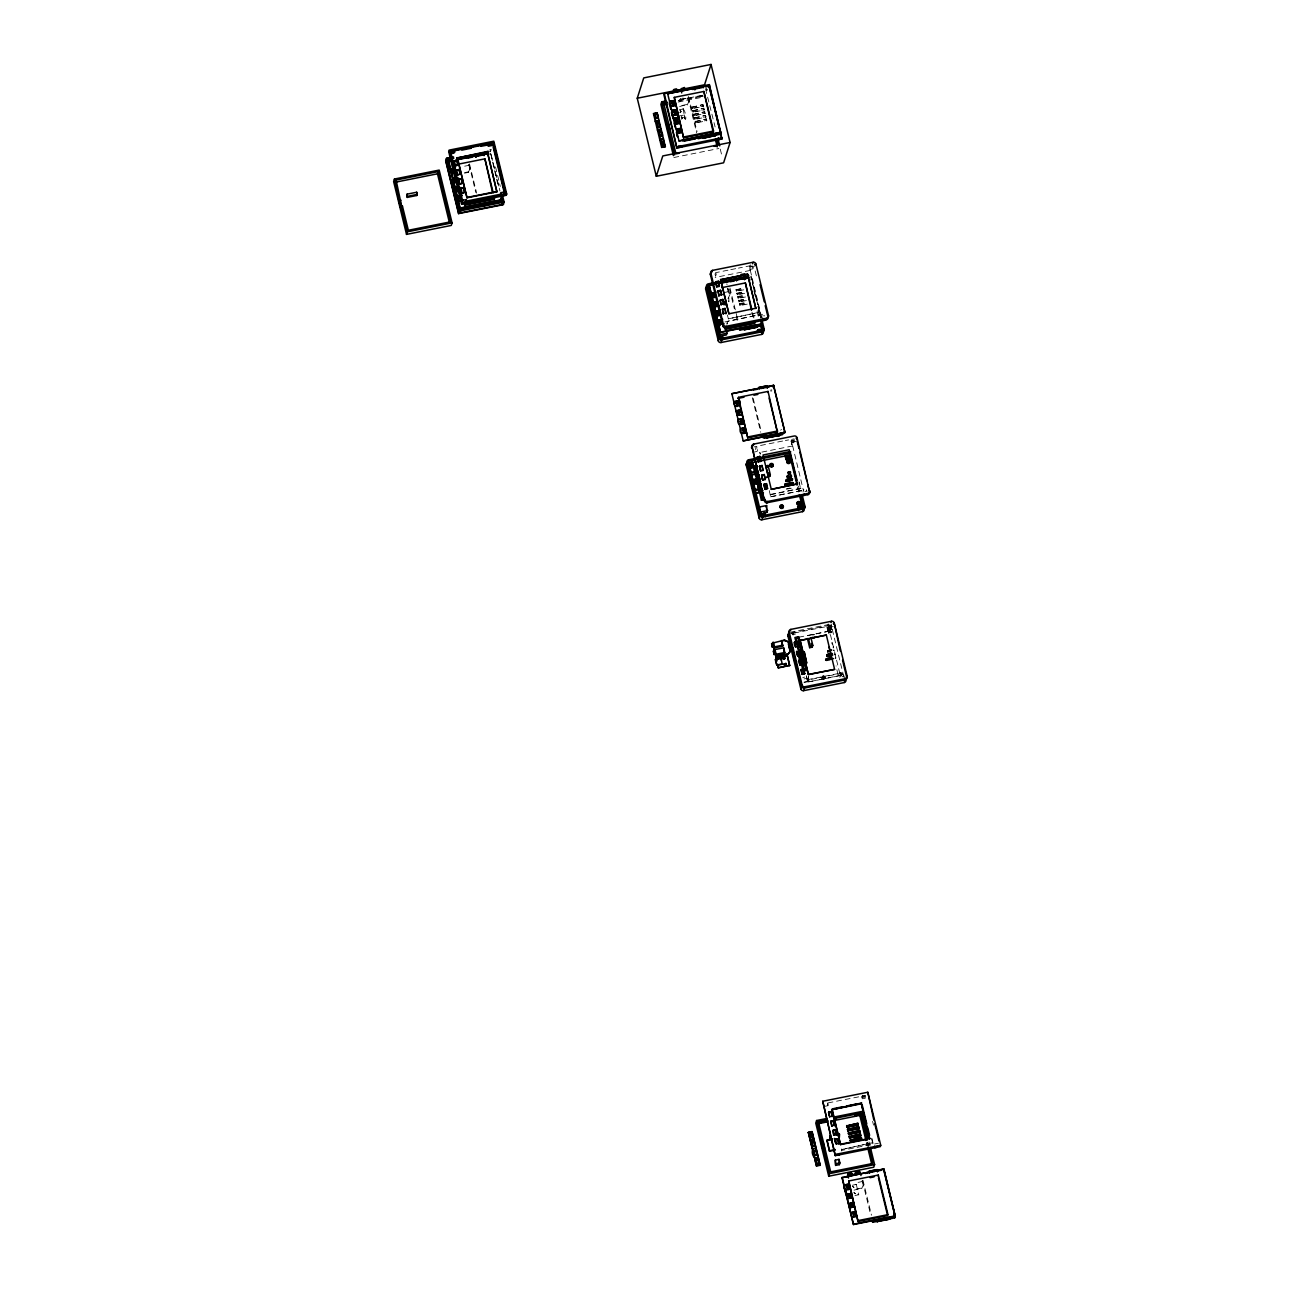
<?xml version="1.0" encoding="UTF-8"?>
<svg xmlns="http://www.w3.org/2000/svg" width="1289" height="1289" viewBox="0 0 1289 1289"><rect width="100%" height="100%" fill="white"/><g stroke="black" fill="none" stroke-linecap="round" stroke-linejoin="round"><path stroke-width="0.75" stroke-dasharray="5 3.75" d="M832.501 643.163C832.501 646.208 831.018 641.116 832.452 642.985M833.371 646.74L833.097 647.674M835.127 654.071L834.724 654.957M681.059 111.482L681.075 111.176M853.946 1187.62L852.432 1185.961M829.504 632.383C833.161 634.188 827.973 629.209 831.131 632.802M839.638 673.873C843.344 675.549 838.172 670.651 841.266 674.276M822.624 677.273C825.991 680.35 823.542 673.921 822.865 676.532M828.408 628.146L830.309 629.193L830.035 626.792L828.408 628.146L829.907 627.244L830.583 628.839M681.607 119.2L682.654 117.782L681.672 116.945M824.251 677.676L822.688 677.096L824.428 677.128M792.026 442.224L793.025 442.917L793.766 440.645L792.896 440.048L791.962 442.353L796.119 441.289M792.59 440.371L793.734 440.79M793.106 442.788L792.413 441.998L791.462 444.576L794.427 443.996L794.121 438.904L785.388 440.5M831.373 625.246A2.288 2.175 17.7 0 0 830.197 625.181C825.975 630.224 833.274 627.936 830.197 625.213L789.593 633.302M829.665 625.616L830.954 626.1M830.325 628.081L829.391 627.292M755.741 449.829L755.725 447.476M834.934 654.683L834.579 653.765M835.804 658.26C835.401 654.458 835.272 660.065 835.949 657.809M828.666 627.372L829.391 628.871L830.825 628.065M829.729 631.658L830.213 632.738L831.308 632.255M839.88 673.132L840.347 674.228L841.443 673.728M468.793 164.331L468.439 165.427L463.637 166.394M468.278 172.42L470.082 168.472L468.278 172.42L464.459 173.177M490.416 151.893L491.222 149.331L489.901 149.605L499.955 190.998M489.852 154.841L490.255 153.584M679.77 99.543C681.945 96.321 681.768 102.798 678.256 101.332M682.944 97.883L682.59 98.995L685.796 98.351M683.331 108.63C686.28 135.409 688.181 103.217 679.577 109.372M682.477 118.427L681.72 118.846M679.609 106.536L687.44 104.393L679.802 105.924M684.459 114.947L684.443 118.814L684.459 114.947L676.773 116.477M688.825 101.702L688.1 97.239M691.758 107.261L702.988 104.602L703.198 106.471L692.112 108.695L691.758 107.261L702.988 104.602M692.112 108.695L691.903 106.826M692.628 110.838L703.875 108.179L704.084 110.048L692.983 112.272L692.628 110.838L703.875 108.179M692.983 112.272L692.773 110.403M693.498 114.415L704.745 111.756L704.954 113.625L693.853 115.849L693.498 114.415L704.745 111.756M703.182 96.385L700.056 96.256L703.214 94.999M693.853 115.849L693.643 113.98M700.217 96.965L700.265 95.595M694.384 117.992L705.615 115.333L705.824 117.202L694.723 119.426L694.384 117.992L705.615 115.333M694.723 119.426L694.513 117.557M695.254 121.569L706.485 118.91L706.694 120.779L695.609 123.003L695.254 121.569L706.485 118.91M695.609 123.003L695.399 121.134M707.307 89.247L706.871 90.584L706.501 87.99M715.266 273.735L715.508 272.704L728.881 270.029M716.378 273.767L715.572 276.281L714.879 273.429M723.371 292.684L728.188 291.717L728.543 290.621M728.414 289.01L729.622 295.39L726.819 283.87M743.753 289.816L736.357 291.298L736.003 289.864L743.576 287.834M736.357 291.298L736.18 289.316M728.349 318.85L758.367 312.437L728.349 318.85L727.415 315.048M726.932 324.312L727.947 321.122L761.074 314.5L724.917 321.944M744.623 293.393L737.227 294.875L736.873 293.441L744.446 291.411M737.227 294.875L737.05 292.893M745.493 296.969L738.098 298.452L737.936 296.47L743.479 295.358M738.098 298.452L737.936 296.47M753.388 267.387L752.921 268.821L749.956 269.401L749.441 266.001L749.65 266.855L752.615 266.259M746.379 300.546L738.984 302.029L738.629 300.595L746.202 298.565M749.65 266.855L749.892 265.824L738.436 268.112M738.984 302.029L738.806 300.047M749.956 269.401L750.246 264.744M747.249 304.123L739.854 305.606L739.677 303.624L745.219 302.512M750.198 270.432L715.153 277.441M739.854 305.606L739.677 303.624M750.714 280.18L751.568 277.457A2.288 2.175 17.7 0 0 750.794 276.249M762.331 314.242L761.316 317.432L764.28 316.836M754.113 452.052L757.078 451.456L757.884 448.943M760.301 453.889L759.785 452.31L760.22 454.099M770.532 496.813L803.369 490.255L770.532 496.813L770.194 494.444L800.823 488.322L799.406 482.521M791.462 444.576L791.398 438.486L792.268 442.063M792.558 445.962L759.72 452.536M800.823 488.322L770.065 494.879M803.031 491.947L803.837 489.417M794.282 631.578L793.75 633.237L790.431 633.898M794.072 633.076L831.566 625.584M808.364 676.354L809.009 683.186L808.364 676.354L802.805 677.466M806.398 675.855L807.204 680.157L837.834 674.034L836.078 665.881M798.858 637.201L829.552 631.062L840.299 675.565L807.687 682.09L840.364 675.355M827.941 624.843L828.247 629.934L829.053 627.421L828.183 623.844M830.777 629.902L827.715 630.514L826.99 626.502M831.26 624.182L831.582 629.274M829.552 631.062L804.545 636.283M831.179 629.177A1.837 1.74 17.7 0 0 829.391 626.631A1.837 1.74 17.7 0 0 828.037 629.338A1.837 1.74 17.7 0 0 831.179 629.177L831.276 628.935M824.992 678.095A1.676 1.595 17.7 0 0 823.236 675.839A1.676 1.595 17.7 0 0 822.124 678.368A1.676 1.595 17.7 0 0 824.992 678.095L825.073 677.853M839.816 677.289L840.621 674.775M842.007 674.695A1.676 1.595 17.7 0 0 840.251 672.423A1.676 1.595 17.7 0 0 839.139 674.969A1.676 1.595 17.7 0 0 842.007 674.695L842.088 674.453M843.135 676.628L843.667 674.969L844.504 678.401M824.96 1106.284L827.925 1105.688L828.279 1102.063M841.363 1149.595L871.461 1142.956L841.363 1149.595L841.717 1151.029M845.197 1099.501L864.887 1095.634L865.096 1096.488L862.148 1097.084L862.389 1096.053M864.887 1095.634L865.273 1098.228L862.325 1098.808L862.663 1095.199M852.577 1185.171L856.331 1184.414L852.464 1185.526M862.212 1180.531L861.858 1181.626L857.04 1182.593M854.945 1195.676L858.812 1194.581L855.058 1195.322M854.059 1190.15L861.89 1188.007L854.269 1189.521M863.292 1185.3L862.55 1180.837M727.302 323.765L726.642 322.878M763.555 315.789L764.731 315.853M804.916 491.415L806.092 491.48L806.527 489.691L807.365 493.123M841.991 676.661L843.312 676.741M687.246 105.021L689.035 101.074M728.027 298.71L729.816 294.762M861.697 1188.619L863.485 1184.688M780.602 430.155L781.553 429.511M834.209 650.655L833.177 650.107L834.209 650.139M680.979 111.772L679.883 112.788M812.827 634.881L814.036 634.784M680.801 112.03L679.996 112.433M771.805 391.018L770.226 390.873M678.24 100.574L681.543 100.155M679.947 99.543L681.188 98.721M853.866 1192.454L855.606 1193.872L854.043 1192.712M771.885 389.971L770.919 389.89M792.687 632.722L793.637 633.253L792.703 633.93M852.303 1186.315L853.963 1187.33M680.318 99.656L702.731 95.177M678.32 100.461L702.586 95.612M700.056 96.256L703.004 95.66M678.513 100.913L702.022 96.208M678.159 102.057L703.037 97.094M679.464 109.726L683.218 108.985M692.257 108.244L703.343 106.036M489.208 151.764L490.529 151.506M693.128 111.821L704.213 109.613M681.14 117.863L684.991 117.09M693.998 115.398L705.083 113.19M694.868 118.975L705.969 116.767M695.738 122.552L706.839 120.344M464.668 172.565L468.487 171.808M673.857 157.516L718.891 148.509M730.799 269.643L736.518 268.499M749.263 266.549L752.228 265.953L752.921 268.821M750.762 266.887L754.613 266.114M736.003 289.864L743.399 288.398M736.535 290.75L743.93 289.268M736.873 293.441L744.285 291.975M737.405 294.327L744.8 292.845M737.759 297.018L745.155 295.552M738.275 297.904L745.67 296.422M738.629 300.595L746.025 299.129M739.161 301.481L746.557 299.999M739.499 304.172L746.895 302.706M740.031 305.058L747.427 303.576M760.558 445.462L783.486 440.87M753.807 446.961L756.772 446.365L757.078 451.456M790.624 441.144L793.589 440.564M786.58 488.757L790.125 488.048M786.435 489.192L791.768 488.128M790.028 632.271L832.114 623.86M795.394 634.14L792.59 634.704A1.837 1.74 17.7 0 1 793.089 634.897M829.053 627.421L833.274 626.567M827.86 630.079L832.436 629.161M804.078 678.916L807.784 678.175M807.349 679.722L837.963 673.599M804.159 682.074L806.962 681.51M804.03 682.477L809.573 681.365M828.005 1102.933L843.28 1099.871M862.422 1096.198L865.386 1095.602M862.325 1098.808L862.003 1097.519L864.967 1096.939M874.587 1143.987L878.421 1143.214M681.462 116.542L682.542 118.137M680.044 110.113L680.963 111.531M679.931 110.467L680.882 111.225M792.767 634.381L793.251 634.881A1.837 1.74 17.7 0 0 792.735 634.285M755.193 271.012L757.062 278.633M750.262 270.223L761.009 314.725M705.502 88.683L715.105 126.934M720.277 149.17L722.178 156.968M751.568 277.457L761.38 317.626M792.622 445.736L803.369 490.255M757.642 304.188L750.971 276.861L752.76 285.03M758.125 306.154L760.977 317.867M753.243 286.98L757.529 304.542M758.013 306.508L760.864 318.222M754.049 291.33L755.95 299.129M758.818 310.842L760.252 316.707M757.932 310.15L759.849 317.964M798.987 481.812L801.291 491.286M757.094 311.439L758.496 317.126M798.471 486.05L800.469 493.896M797.504 487.113L798.89 492.785M832.307 629.596L843.86 676.967M702.859 105.037L703.198 106.471M703.73 108.614L704.084 110.048M704.6 112.191L704.954 113.625M705.47 115.768L705.824 117.202M706.34 119.345L706.694 120.779M752.712 313.082L754.097 318.737M751.922 312.228L753.759 319.769M826.845 626.937L827.715 630.514M688.455 96.466L697.043 131.607M688.052 97.722L696.64 132.864M729.961 287.946L738.065 321.138M729.558 289.203L734.327 308.732M736.228 316.546L737.179 320.445M727.367 288.398L728.188 291.717M753.179 398.365L761.138 430.977M752.309 397.705L760.736 432.234M769.259 490.577L770.596 496.587M806.334 676.081L807.687 682.09M872.605 1121.349L873.523 1125.136M862.148 1097.084L861.938 1096.23L862.003 1097.519M871.863 1138.251L873.281 1144.1L841.926 1150.368L841.572 1148.934M871.654 1138.912L873.072 1144.761M869.044 1141.845L869.978 1145.631M867.755 1142.553L868.673 1146.356M867.578 1142.215L868.528 1146.082M866.417 1142.441L867.368 1146.308M862.921 1180.08L871.493 1215.221M862.518 1181.336L870.623 1214.528M856.331 1184.414L858.7 1194.935M827.925 1105.688L827.538 1103.094M495.524 166.925L500.293 186.486M498.617 185.97L490.513 152.779L498.36 186.776M469.502 163.864L476.656 193.157M469.132 164.638L475.77 192.464M468.938 165.266L469.873 169.101M812.054 634.849A1.676 1.595 17.7 0 1 814.406 634.752M812.344 634.881A1.676 1.595 17.7 0 1 813.858 634.8M828.779 633.108A1.676 1.595 17.7 0 1 830.116 630.949A1.676 1.595 17.7 0 1 831.985 632.802A1.676 1.595 17.7 0 1 829.681 634.011M828.585 633.205A1.676 1.595 17.7 0 1 830.1 631.272A1.676 1.595 17.7 0 1 831.888 633.06A1.676 1.595 17.7 0 1 829.826 634.43M728.833 297.807L728.849 301.819L728.833 297.807M827.925 629.677A1.837 1.74 17.7 0 0 831.083 629.499A1.837 1.74 17.7 0 0 829.278 626.97A1.837 1.74 17.7 0 0 827.925 629.677M822.011 678.707A1.676 1.595 17.7 0 0 824.896 678.417A1.676 1.595 17.7 0 0 823.139 676.161A1.676 1.595 17.7 0 0 822.011 678.707M839.026 675.291A1.676 1.595 17.7 0 0 841.894 675.017A1.676 1.595 17.7 0 0 840.154 672.761A1.676 1.595 17.7 0 0 839.026 675.291"/><path stroke-width="1.5" d="M785.114 483.874L785.774 485.163L793.396 482.972L785.436 483.729L784.84 485.276M787.063 477.623C790.656 468.084 794.942 482.392 786.934 476.108M833.645 658.598L825.653 659.533L831.518 657.519M782.552 657.648L783.454 659.356M725.095 281.663L722.162 281.63L723.725 281.147M748.087 469.051L748.828 472.676M851.417 1172.813L849.612 1173.651M855.332 1172.039L859.054 1171.185L855.38 1172.136M750.053 476.398L750.746 480.136L749.989 476.286L750.52 477.752M750.794 479.862L750.569 477.993M774.222 654.554L773.368 650.961L774.093 654.603M452.6 170.551L453.051 169.536M454.824 179.638L455.275 178.623M457.192 179.493L455.79 178.365L454.953 180.186M459.255 197.813L460.737 196.83M671.569 103.152L673.116 101.912L673.68 103.813M676.145 112.095L674.888 113.384L673.889 112.256M678.223 130.398C679.738 126.37 681.768 133.202 678.433 130.688M715.282 303.721L715.717 302.689L717.248 303.044M717.635 303.576C713.929 307.733 716.958 298.967 717.393 304.381M719.729 313.211C720.116 309.231 715.427 314 719.262 313.581M719.842 321.348L720.825 323.04L721.937 321.187M735.745 403.119L736.712 401.83L737.888 402.684M737.985 403.521L738.081 402.684M737.969 412.19L738.645 411.014M740.337 412.061L739.08 413.35L738.081 412.222M742.545 421.149L742.11 422.164M742.4 430.365L743.656 429.076L744.688 430.494M786.387 665.011L785.855 663.674L784.389 663.787M848.259 1187.153L848.355 1186.331M848.243 1195.838L849.419 1194.806L850.466 1196.24M852.69 1205.328C851.755 1201.106 849.097 1207.97 852.657 1205.328M748.957 472.628L748.667 470.163M774.125 646.852L773.432 643.292M790.576 473.031L788.224 472.338L788.03 473.675M792.332 480.185C793.363 476.817 784.518 478.59 785.936 481.474M784.953 658.067L784.582 658.969M394.45 179.026L393.628 181.588L406.518 234.389L451.263 225.446L452.085 222.884L439.195 170.084L394.45 179.026L399.187 202.035L400.589 207.771L402.41 205.95L408.355 230.28L450.441 221.853L438.179 171.63L396.094 180.057L395.401 182.216L437.487 173.806L438.179 171.63M402.41 205.95L401.926 207.497L396.094 180.057M407.082 194.156L407.26 197.41L416.863 195.477L417.217 194.381L416.701 192.238L407.082 194.156L407.26 197.41M416.701 192.238L416.863 195.477M406.518 234.389L407.34 231.827L401.088 206.208M453.551 156.871L446.477 158.273L445.656 160.851L458.546 213.636L503.306 204.693L504.112 202.131L502.211 194.301M454.163 151.651L450.506 152.537L450.087 153.858L453.776 153.133L454.437 150.797L488.837 143.917L489.176 145.351L493.026 144.577L504.595 191.932L504.063 195.445L500.358 196.186L500.051 194.897L504.482 194.123L504.321 192.802L493.22 147.333M457.079 179.477L450.667 153.858L454.791 152.231L454.437 150.797M455.533 167.892L450.715 169.294L453.825 168.666M454.421 160.932L456.934 160.432L454.421 160.932L455.404 165.846L458.046 164.944L456.934 160.432M451.972 173.338L456.628 172.404L451.972 173.338L450.86 168.827M496.893 191.835L487.274 151.586L496.893 191.835L467.005 197.797L457.273 157.951L488.305 151.264M451.714 179.735L453.051 179.477L453.954 186.744L454.453 185.197L452.616 187.018L446.477 158.273M458.787 158.66L459.142 157.548M456.193 177.286L452.938 178.381L456.048 177.753M458.046 164.944L456.805 160.819M456.644 170.019L459.158 169.52L456.644 170.019L457.611 174.917L460.254 174.015L459.158 169.52M456.612 178.172L455.098 178.994L456.612 178.172L462.268 203.807L465.974 203.066L466.36 199.586L458.481 201.052L457.514 196.089L462.187 195.155M461.607 158.096L461.961 156.984M453.084 177.914L454.034 182.877L457.144 182.265M457.611 174.917L460.254 174.015M458.417 186.373L455.162 187.469L458.256 186.841M466.409 157.129L466.763 156.033M455.307 187.002L456.258 191.964L459.367 191.352M461.253 178.994L458.739 179.493L461.253 178.994L462.348 183.505L459.835 184.005L458.546 177.963M459.835 184.005L462.477 183.102L461.381 178.591M457.514 196.089L462.026 195.622M463.476 188.081L460.946 188.581L463.476 188.081L464.572 192.593L462.058 193.092L460.834 187.372M462.058 193.092L464.701 192.19L463.589 187.678M484.197 155.228L483.762 153.439L475.625 155.067L475.915 157.29M452.407 160.722L448.62 161.496L460.06 208.351L501.84 199.988L501.002 195.735M458.546 213.636L459.367 211.074L453.116 185.471M506.722 193.995L506.319 195.251L461.559 204.194L461.961 202.937L506.722 193.995L493.816 141.194L449.071 150.136L462.268 203.807M463.138 200.117L458.626 200.585M466.36 199.586L465.974 203.066M467.005 197.797L457.402 157.564M484.052 155.663L483.762 153.439M488.837 143.917L488.177 146.253L491.866 145.512M458.932 165.024L454.985 165.814L455.323 164.766L484.906 158.853L492.398 191.916M492.752 145.448L493.026 144.577M483.858 205.676L483.746 204.645L483.858 205.676L487.451 204.967M500.358 196.186L500.744 192.706L504.595 191.932M501.308 201.696L501.711 200.44L479.508 204.87L479.105 206.127L499.455 202.067M504.063 195.445L504.482 194.123M502.098 204.564L502.791 202.389L500.873 194.575M637.249 98.238L643.743 77.904L711.045 64.45L730.09 142.483L723.612 162.817L656.294 176.271L637.249 98.238L704.551 84.784L711.045 64.45M653.491 113.658L657.181 112.916L653.491 113.658L661.644 147.413L665.382 146.527L661.644 147.413M654.699 113.915L655.521 118.797L657.954 117.702C659.162 111.466 651.751 112.981 655.73 118.137L655.521 118.797M655.279 121.021L658.953 120.376M665.64 101.041L661.724 101.815L660.886 104.425L673.39 155.615M674.131 91.664L664.334 93.614L663.932 94.919L676.886 148.009L721.937 139.003L709.385 84.607L678.046 90.874M656.697 123.647L659.13 122.552L659.952 127.434L657.728 127.869L656.697 123.647L659.13 122.552M666.574 103.7L663.432 103.571L667.38 102.185M663.609 104.296L663.642 102.911L675.823 153.182M667.686 93.726L709.466 85.38L667.686 93.726L679.013 140.952L720.905 132.235L679.013 140.952M657.728 127.869L656.907 122.987M657.68 130.817L661.37 130.076M659.13 132.09L659.952 136.972L662.385 135.861C663.593 129.641 656.198 131.156 660.161 136.312L659.952 136.972M669.829 101.428L674.485 100.494L669.829 101.428C666.252 110.935 683.686 102.798 670.924 105.924M672.939 92.212L673.293 91.1M669.732 104.957L670.844 109.484M659.726 139.196L663.384 138.551M659.871 140.002L663.593 139.18M674.276 97.368L683.605 137.971L713.188 132.058L713.526 131.011L703.858 91.455L674.276 97.368L683.605 137.971M666.574 124.759L666.896 123.76L667.976 130.479L666.574 124.759L668.056 124.453L668.991 128.272M677.756 91.245L678.095 90.149M672.036 110.516L676.693 109.581L672.036 110.516C668.459 120.022 685.893 111.885 673.148 115.011M663.352 141.387L661.144 141.822L662.175 146.044L664.592 144.932L663.561 140.71M662.175 146.044L661.515 141.081L662.385 145.383M680.56 90.697L680.914 89.586L681.72 92.905M676.548 110.048L678.352 117.637L672.939 118.717L672.455 115.108M674.115 120.054L678.771 119.136M656.294 176.271L662.788 155.937L730.09 142.483M677.047 111.579L677.112 113.319M685.361 89.731L685.716 88.619M675.355 124.098L680.012 123.164L675.355 124.098L671.65 112.659L673.051 118.395L678.449 117.315M675.275 127.643L674.308 122.697L674.904 126.129M676.322 129.142L680.995 128.207M676.387 132.219L677.482 136.731L676.757 133.718M677.579 133.186L682.235 132.251L677.579 133.186L676.483 128.674M694.868 89.892L694.578 87.652L695.013 89.44M676.886 148.009L664.334 93.614M678.804 147.703L678.868 145.963M703.858 91.455L713.188 132.058M708.966 85.912L709.385 84.607M708.821 87.426L709.224 86.17L705.518 86.911M702.698 137.246L715.266 134.733L702.698 137.246L702.811 138.277L715.459 135.522L702.811 138.277M720.664 133.025L720.261 134.298L698.074 138.729L698.477 137.472L720.664 133.025L709.691 88.119M716.926 146.302L714.17 146.237M761.847 319.543L764.184 329.114L763.314 331.837A2.288 2.175 17.7 0 1 761.622 334.415L721.018 342.536A2.288 2.175 17.7 0 1 718.279 340.828L705.663 289.187L706.533 286.464A2.288 2.175 17.7 0 1 708.225 283.87L748.828 275.749M710.352 274.476L710.835 272.962A2.288 2.175 17.7 0 1 712.543 270.368L753.147 262.247A2.288 2.175 17.7 0 1 755.886 263.955L768.502 315.596L768.018 317.126A2.288 2.175 17.7 0 1 766.311 319.72L725.707 327.841A2.288 2.175 17.7 0 1 722.968 326.133L710.352 274.476A2.288 2.175 17.7 0 1 712.044 271.898L712.543 270.368M707.145 287.624L707.838 285.449L749.07 277.248M720.503 332.433L709.176 285.223L720.503 332.433L762.298 324.071L761.461 319.817M710.948 293.699L715.975 291.975M711.995 294.472L712.285 293.586M711.319 292.909L712.269 297.872L715.379 297.26M716.748 286.899L715.846 281.711L718.36 281.211L719.262 286.4L716.748 286.899L716.007 283.886M713.381 302.464L716.636 301.368M755.918 308.216L728.913 313.823L720.583 279.697L747.572 274.09L755.837 308.442L747.572 274.09M712.495 306.492C716.217 325.102 707.403 294.214 712.446 312.647M719.262 286.4L718.36 281.211M718.07 290.798L718.956 295.971L718.07 290.798L720.583 290.299L721.679 294.794L720.583 290.299M716.362 311.648L712.881 312.035M713.542 301.997L714.493 306.959L719.149 306.025M715.604 311.535L720.422 310.15M720.293 299.886L721.179 305.058L720.068 300.546L722.807 299.386L723.693 304.542L722.807 299.386M715.749 311.084L716.7 316.047L721.373 315.112M722.63 319.237L717.828 320.623L722.485 319.704M719.069 324.667L723.741 323.732L719.069 324.667L717.973 320.171M725.014 308.458L725.916 313.63L725.014 308.458L722.501 308.973L723.387 314.129L722.662 311.132M717.828 331.402L718.392 329.678L719.616 334.689L727.012 333.207L726.19 329.871M719.681 325.924L719.955 325.054M735.938 279.584L744.204 277.522L744.655 279.31M718.279 340.828L719.149 338.121L706.533 286.464M722.968 326.133L723.451 324.602L710.835 272.962M728.913 313.823L720.648 279.471M721.018 342.536L721.888 339.813L762.492 331.708A2.288 2.175 17.7 0 0 764.184 329.114M725.707 327.841L726.19 326.31L766.81 318.19A2.288 2.175 17.7 0 0 768.502 315.596M744.51 279.745L744.204 277.522M727.012 333.207L726.448 334.931L719.053 336.413M721.695 287.673L745.364 282.935L751.471 310.343M752.663 263.778L753.147 262.247M755.402 265.47L755.886 263.955M744.188 328.727L744.301 329.758L756.885 327.245L756.772 326.214L744.124 328.969L754.887 326.81M744.301 329.758L756.885 327.245M731.862 393.693L773.658 385.347L731.862 393.693L743.205 440.902L784.985 432.556L773.658 385.347M733.86 401.846L738.661 400.46L735.407 401.54M734.005 401.395C732.99 410.756 744.688 405.503 738.13 398.365L738.468 397.334L768.051 391.421L777.38 432.024L747.797 437.938L739.967 405.906M762.83 318.77L762.153 320.864L765.118 320.268M762.153 324.522L761.751 325.779L739.564 330.21L739.967 328.953L762.153 324.522L761.203 320.607M736.083 410.933L740.885 409.548L741.836 414.51L737.179 415.445L736.228 410.466M761.622 334.415L762.492 331.708M766.311 319.72L766.81 318.19M738.452 419.553L743.109 418.619L738.452 419.553C734.875 429.076 752.309 420.923 739.548 424.065M741.836 414.51L737.324 414.977M740.659 428.641L745.332 427.706L740.659 428.641C737.082 438.163 754.516 430.01 741.771 433.152M758.802 387.506L766.939 385.878L758.802 387.506L759.237 389.294M743.205 440.902L785.098 432.202M747.797 437.938L738.468 397.334M767.712 392.452L768.051 391.421M802.225 495.073L804.997 506.448L804.175 509.058A2.288 2.175 17.7 0 1 802.467 511.652L761.863 519.773A2.288 2.175 17.7 0 1 759.124 518.065L746.17 464.991L746.992 462.38A2.288 2.175 17.7 0 1 748.683 459.786L789.303 451.666A2.288 2.175 17.7 0 1 790.753 451.843M810.008 490.771A2.288 2.175 17.7 0 1 808.316 493.365L767.696 501.485L767.293 502.791A2.288 2.175 17.7 0 1 764.538 501.083L752.003 446.703A2.288 2.175 17.7 0 1 753.694 444.109L794.298 435.988A2.288 2.175 17.7 0 1 797.037 437.696L809.589 492.076A2.288 2.175 17.7 0 1 807.897 494.67L766.52 502.839M747.862 462.397L748.683 459.786M753.275 445.414L753.694 444.109M748.49 467.101L753.211 465.748L752.341 462.171L747.749 463.089M749.489 468.729L749.827 467.617L756.514 466.264M750.005 466.795L753.066 466.183L752.341 462.171M756.917 465.716L753.163 466.618L756.869 465.877M757.207 457.321L759.866 456.387L760.832 461.349L758.319 461.849L757.207 457.321L759.866 456.387M783.615 432.459A2.288 2.175 17.7 0 1 782.568 432.975L782.262 434.586L764.506 438.131L764.828 436.52A2.288 2.175 17.7 0 1 763.104 436.198M755.257 471.613L754.597 466.65L755.257 471.613L757.465 471.162M758.319 461.849L757.352 456.886M758.496 472.531L754.838 473.111M755.531 473.127L757.062 482.183M766.842 437.342L779.491 434.586L779.603 435.618L766.842 437.342L782.181 434.232A2.288 2.175 17.7 0 0 783.921 432.218M751.906 485.099L753.34 490.98L752.019 486.05M767.036 438.131L766.923 437.1M755.322 475.415L759.06 474.529M759.43 466.409L762.089 465.474L763.04 470.421L760.526 470.92L759.43 466.409L762.089 465.474M756.804 475.722L757.465 480.684L756.434 476.463L758.738 475.335M760.526 470.92L759.575 465.974M754.822 490.674L753.566 484.277L753.501 485.744M757.755 482.199L758.303 484.277M757.384 483.939L753.888 484.326M761.654 475.496L764.313 474.545L765.263 479.508L762.75 480.007L761.654 475.496L764.313 474.545M758.657 485.566L761.09 484.455L758.657 485.566L759.688 489.788L762.121 488.676L759.688 489.788M760.993 479.041L761.348 477.929M760.703 481.603L754.274 482.876M753.002 490.013L758.77 489.675L757.481 483.617M762.75 480.007L761.799 475.061M762.218 490.787L759.237 491.447L762.975 490.545M758.979 492.817L761.88 492.72M759.978 491.302L760.51 493.381M767.519 467.198L768.067 465.474L765.843 465.925L768.099 475.158L767.551 476.882L769.759 476.431L770.323 474.706L768.067 465.474M764.522 479.186L766.746 476.994M779.491 434.586L779.603 435.618M763.861 484.583L766.52 483.633L767.487 488.595L764.973 489.095L763.861 484.583L766.52 483.633M763.459 492.849L759.753 493.59L761.38 500.229L765.07 499.488M782.568 432.975L782.262 434.586M761.38 500.229L765.118 499.326M763.088 494.186L760.881 494.638L761.912 498.843L764.329 497.747L761.912 498.843M764.973 489.095L764.006 484.148M759.866 513.747L759.205 507.012L766.601 505.546L767.261 512.265L760.043 514.472M759.124 518.065L759.962 515.455L746.992 462.38M764.538 501.083L752.003 446.703M771.289 489.353L797.537 483.891L771.289 489.353L763.024 455.001L789.206 449.764L797.472 484.116M761.863 519.773L762.701 517.163L803.305 509.042A2.288 2.175 17.7 0 0 804.997 506.448M766.053 507.27L766.601 505.546M763.829 516.309L763.459 514.295L760.011 514.585L764.78 513.103L762.057 514.601L762.492 516.245M789.835 454.679L790.56 458.691L785.984 459.609L785.243 455.597L789.835 454.679L790.383 452.955L748.297 461.365L761.606 515.874L803.692 507.463L800.84 495.782M785.984 459.609L785.243 455.597M797.037 437.696L796.618 439.001A2.288 2.175 17.7 0 0 796.07 437.986M788.224 472.338C793.927 469.567 786.677 476.382 790.511 472.87M786.274 480.217C802.016 475.593 783.358 484.922 786.403 479.782M787.74 477.268L791.462 476.092L787.241 476.286M788.336 481.313L791.929 480.185M785.291 484.165L792.461 482.328M792.816 483.762L787.402 485.244M798.423 510.541L797.682 506.529L802.274 505.61L803.144 509.187M803.869 495.379L804.4 493.719M797.553 506.964L802.274 505.61M802.467 511.652L803.692 507.463M807.897 494.67L808.316 493.365M772.546 643.082L784.647 640.085L788.159 641.713L790.205 651.557L787.788 654.377L775.881 656.746L772.739 642.47M772.949 643.292L773.303 642.18L774.077 647.948L782.665 646.224L781.875 640.472L781.521 641.584M774.753 650.655L775.092 649.559L783.68 647.835L784.808 652.492L784.453 653.587L775.881 655.311L775.092 649.559M776.687 661.209L775.978 657.471L787.225 655.215L789.706 665.382L778.347 667.976L777.525 664.592M775.446 659.581L780.941 658.18L782.246 664.238L776.848 665.317L775.591 660.983L775.446 659.581L780.941 658.18M781.053 641.39L784.647 640.085M776.848 665.317L775.543 659.259M783.68 647.835L784.083 652.041M787.901 635.896L789.142 631.981A2.288 2.175 17.7 0 1 790.834 629.386L831.453 621.266A2.288 2.175 17.7 0 1 834.192 622.974L847.147 676.064L845.906 679.964A2.288 2.175 17.7 0 1 844.214 682.558L803.595 690.678A2.288 2.175 17.7 0 1 800.856 688.971L787.901 635.896A2.288 2.175 17.7 0 1 789.593 633.302M778.347 667.976L777.654 664.334M790.834 629.386L790.431 630.692A2.288 2.175 17.7 0 0 788.723 633.286L801.694 686.36A2.288 2.175 17.7 0 0 804.433 688.068L845.036 679.947A2.288 2.175 17.7 0 0 846.728 677.353L842.571 660.306M788.159 641.713L784.453 640.714M789.593 665.72L787.225 655.215M787.788 654.377L790.415 650.945M794.507 642.164C798.681 653.877 790.286 640.327 797.021 641.664L797.988 646.627L795.957 638.297L798.39 637.185L799.212 642.083L796.989 642.518L796.328 637.556M797.021 641.664L794.362 642.599M798.6 636.782L794.91 637.523L796.521 644.178L800.276 643.292L796.586 644.033M797.053 646.321L799.502 653.04M799.212 642.083L798.245 637.169M797.682 656.198C796.28 643.888 795.394 659.356 800.195 655.698M800.098 640.504L826.346 635.042L834.611 669.394L808.429 674.63L800.098 640.504L826.346 635.042M800.034 655.183L798.165 647.368L800.598 646.256L801.42 651.138L799.196 651.59L798.536 646.627M799.486 643.582L800.034 645.676M795.071 661.885C794.121 646.288 791.752 663.416 796.554 661.579M798.745 653.249L802.483 652.363L802.241 654.731M799.261 655.392L803.015 654.506L804.465 663.835M801.42 651.138L800.469 646.24M799.534 663.787L798.938 660.339L801.452 659.839M800.388 656.472L802.821 655.36L803.643 660.242L801.42 660.693L800.388 656.472L802.612 656.02M802.966 654.651L797.827 655.763M798.938 660.339L799.905 665.285L802.419 664.786L801.677 661.773M801.726 662.143L804.658 661.611M801.42 660.693L800.759 655.73M801.484 664.496L805.238 663.609L806.801 670.393L803.111 671.134L801.532 664.351M803.643 660.242L802.467 653.91M801.017 669.861L803.675 668.91L804.626 673.873L802.112 674.373L801.017 669.861L803.675 668.91M802.612 665.543L805.045 664.431L805.851 669.313L803.643 669.764L802.612 665.543L804.819 665.092M811.007 637.991L812.811 645.386L812.231 647.191L809.653 647.706L810.233 645.902L808.429 638.522M805.238 663.609L800.034 664.834M802.112 674.373L801.162 669.426M803.643 669.764L802.983 664.802M805.851 669.313L804.9 664.415M800.856 688.971L802.112 685.055L789.142 631.981M808.429 674.63L800.163 640.279M803.595 690.678L804.852 686.763L845.455 678.642A2.288 2.175 17.7 0 0 847.147 676.064M831.034 622.571L831.453 621.266M840.251 650.816L834.192 622.974M828.972 647.191L829.326 648.625M828.134 650.687C827.892 654.78 826.297 649.382 831.598 649.994M830.889 655.811C823.832 659.275 826.732 651.573 832.436 653.587M827.377 656.52L832.791 655.021M825.588 660.129L826.539 660.016M834.611 669.394L808.509 674.405M844.875 680.093L845.423 678.368M844.214 682.558L845.455 678.642M808.3 1132.515L812.054 1131.613L820.207 1165.369L812.054 1131.613L808.3 1132.515L816.517 1166.11L820.255 1165.224M809.363 1133.273L811.796 1132.177L812.602 1137.059L810.394 1137.494L809.363 1133.273L811.571 1132.838M810.394 1137.494L809.734 1132.548M810.153 1139.718L813.858 1138.977L810.12 1139.814L808.364 1132.354M826.394 1118.562L816.598 1120.512L815.76 1123.122L828.73 1176.213L873.765 1167.206L874.603 1164.595L870.429 1147.532M822.736 1101.257L835.288 1155.653L880.323 1146.646L880.741 1145.341L867.787 1092.25L822.736 1101.257L835.288 1155.653M812.602 1137.059L811.651 1132.161M811.571 1142.344L814.004 1141.248L814.825 1146.13L812.602 1146.566L811.571 1142.344L813.794 1141.909M826.072 1120.125L818.418 1121.656L817.742 1123.815L827.296 1121.913M814.004 1139.782L810.298 1140.523L812.376 1148.789L816.034 1148.145M812.602 1146.566L811.941 1141.619M814.825 1146.13L813.875 1141.232M822.962 1120.721L822.93 1122.091L818.483 1122.993L822.93 1122.091M813.794 1151.448L816.227 1150.336L817.049 1155.234L814.825 1155.669L813.794 1151.448L816.018 1151.013M816.211 1148.853C809.041 1146.372 812.876 1162.066 818.257 1157.248M814.825 1155.669L814.165 1150.706M829.246 1115.549L828.65 1112.085L831.163 1111.585L832.114 1116.548L831.163 1111.585M817.049 1155.234L816.098 1150.32M829.6 1117.047L828.65 1112.085M867.723 1139.202L840.525 1144.632L831.985 1109.652L861.278 1103.4L869.672 1138.815L861.278 1103.4M816.018 1160.519L818.434 1159.407L819.256 1164.289L817.049 1164.74L816.018 1160.519L818.225 1160.068M821.447 1143.456L823.252 1142.151L824.332 1148.87L822.849 1149.176L821.447 1143.456L823.252 1142.151M818.434 1157.957L814.745 1158.698L816.517 1166.11M817.049 1164.74L816.388 1159.778M830.857 1121.172L831.824 1126.119L830.857 1121.172L859.811 1115.404L860.504 1113.245L833.725 1118.594M822.849 1149.176L821.77 1142.457M819.256 1164.289L818.306 1159.391M835.063 1150.142L829.52 1151.254L826.91 1140.523L832.646 1138.815M833.242 1121.108L834.337 1125.619L833.242 1121.108L830.728 1121.607M833.081 1130.26C837.238 1141.941 828.875 1128.423 835.594 1129.76L836.561 1134.707L835.594 1129.76M829.52 1151.254L827.087 1139.927M835.304 1139.347C839.461 1151.029 831.099 1137.51 837.818 1138.848L838.768 1143.794L837.818 1138.848M839.413 1133.998L839.3 1137.51L839.413 1133.998L833.645 1135.158M828.73 1176.213L829.552 1173.602L816.598 1120.512M835.32 1160.1L835.643 1165.401L839.348 1164.66L839.896 1162.936L839.026 1159.359L835.32 1160.1L835.643 1165.401M840.525 1144.632L832.13 1109.217M846.631 1125.958L857.862 1123.299L858.071 1125.168L846.986 1127.392L846.631 1125.958L857.862 1123.299M846.986 1127.392L846.776 1125.523M847.501 1129.535L858.748 1126.876L858.941 1128.745L847.856 1130.969L847.501 1129.535L858.748 1126.876M847.856 1130.969L847.646 1129.1M839.026 1159.359L839.348 1164.66M835.191 1172.313L832.436 1172.249M857.975 1132.693L848.726 1134.546L848.371 1133.112L859.618 1130.453L859.827 1132.322L859.618 1130.453M848.726 1134.546L848.516 1132.677M855.09 1115.662L855.139 1114.292L855.09 1115.662L859.537 1114.776L859.57 1113.406L859.537 1114.776M849.258 1136.689L860.488 1134.03L860.698 1135.899L849.596 1138.123L849.258 1136.689L860.488 1134.03M849.596 1138.123L849.387 1136.254M861.697 1102.965L831.598 1109.603M850.273 1139.83C848.549 1143.504 857.104 1135.448 861.358 1137.607L861.568 1139.476L852.319 1141.329M867.787 1092.25L873.845 1120.109M842.023 1177.695L883.932 1168.978L895.259 1216.188L853.463 1224.55L842.023 1177.695L883.932 1168.978M844.279 1185.026L848.935 1184.092L844.279 1185.026C840.702 1194.549 858.136 1186.396 845.375 1189.538M847.405 1175.81L847.759 1174.714L852.561 1173.747L852.206 1174.859M844.649 1188.458L845.955 1194.516L851.352 1193.437M861.568 1139.476L861.358 1137.607M848.726 1180.982L858.055 1221.569L887.654 1215.656L887.976 1214.625L878.325 1175.052L848.726 1180.982L858.055 1221.569M846.357 1194.581L851.014 1193.646M855.01 1174.295L855.364 1173.183L860.182 1172.233L860.988 1175.552M847.598 1198.625L852.255 1197.69L847.598 1198.625L846.502 1194.113M848.565 1203.668L853.382 1202.266L853.963 1205.731M859.827 1173.328L860.182 1172.233M849.822 1207.712L854.478 1206.778L849.822 1207.712L848.71 1203.201M850.788 1212.756L855.59 1211.354L856.541 1216.333L851.884 1217.251L850.933 1212.288M874.345 1147.017L877.293 1146.42C878.292 1147.355 873.33 1148.354 874.345 1147.017L874.619 1146.13M869.044 1171.266L877.181 1169.639L869.044 1171.266L869.479 1173.054M853.463 1224.55L842.136 1177.34M856.541 1216.333L852.029 1216.8M877.986 1176.1L878.325 1175.052M877.261 1221.875L877.148 1220.844L889.926 1219.12L877.342 1221.634M895.114 1216.639L872.927 1221.07L872.524 1222.326L894.711 1217.896L895.114 1216.639L883.674 1169.784M749.892 476.398L750.101 478.557M771.563 643.582L772.288 647.239M772.417 647.223L771.692 643.565M775.06 650.623L775.06 651.622M855.751 1173.618L859.247 1173.119M457.096 188.436L459.19 188.291M461.365 198.474L460.076 198.909L459.383 197.829M678.111 121.988C673.067 114.205 679.416 129.061 676.87 120.312M678.465 129.609L678.256 130.688M713.107 294.343C714.751 290.992 716.636 296.937 713.445 295.165M736.003 402.313L736.567 404.214L738.065 403.248M744.72 430.51L743.511 431.525L742.496 430.107M784.292 663.658L784.582 665.623L786.161 665.172M786.242 665.301L785.968 663.319L784.179 664.012M846.277 1185.944L847.131 1187.91L848.243 1186.057M760.268 331.724L760.301 330.29L758.834 330.113M804.4 660.58L803.595 658.824M721.099 337.702L720.825 338.717M782.536 657.712L784.518 656.971L784.083 659.307M758.544 330.129L758.979 331.918M760.139 331.885L760.478 330.677M458.965 189.612L459.383 188.307M672.004 102.121L671.698 103.7M675.71 113.11C677.434 108.759 671.118 112.949 675.549 113.013M719.697 313.195L717.812 313.598L718.182 311.616M719.423 313.678L719.826 312.373M719.89 321.348L721.679 321.219M737.936 403.505L735.858 403.135M738.404 411.175L738.001 412.48M846.47 1185.735L846.647 1187.459L848.21 1187.153M853.125 1212.997L853.495 1215.108L855.01 1213.594M721.244 337.541L720.873 338.926M792.993 484.052L792.316 482.763M458.256 158.402L456.983 157.983M758.705 330L758.528 331.901M763.571 516.228L762.846 514.73L761.718 516.164M452.971 169.794L454.437 169.439M456.838 180.251L455.629 180.734L454.936 179.654M461.269 198.425L459.48 198.103M673.567 103.765L672.181 103.861M674.131 111.482L676.032 112.079M676.677 120.135L676.226 121.617L677.998 121.939M717.28 304.333L715.395 303.737M721.727 322.508C718.376 323.958 720.841 318.222 721.969 321.734M736.116 402.361L737.727 402.442M739.967 412.818L738.194 412.48M740.547 420.52L741.739 420.037L742.464 421.406M742.77 429.608L744.543 429.946M846.374 1185.993L848.162 1186.331M852.142 1205.972L852.013 1203.684L850.595 1205.473M684.668 89.602L681.833 89.586M802.515 654.731L802.37 652.733M462.799 157.032L465.796 156.436M784.469 658.824C781.15 659.839 783.47 654.909 784.856 658.115M828.231 1120.914L824.96 1121.398L826.974 1120.302M655.73 118.137L657.954 117.702M657.938 127.208L660.161 126.773M660.161 136.312L662.385 135.861M755.467 470.952L757.545 470.485M757.674 480.024L759.898 479.572L752.422 482.183L757.529 481.168M797.198 641.858L799.422 641.406M799.406 650.929L801.629 650.478M801.629 660.032L803.853 659.581M803.853 669.104L806.076 668.653M810.604 1136.834L812.827 1136.399M812.811 1145.905L815.035 1145.47M815.035 1155.008L817.258 1154.557M817.258 1164.08L819.466 1163.629M721.357 337.637L723.161 338.443M676.145 89.731C679.061 87.716 670.087 90.246 674.808 90.117M683.669 88.248L684.556 87.491L681.253 88.651M453.212 169.632L454.34 169.697M454.373 171.324L452.826 170.841M454.292 171.598L452.729 170.567M672.165 102.234L673.712 102.717M455.42 178.72L456.29 178.655M456.596 180.412L455.226 180.17M458.803 189.499L457.079 189.016L458.304 187.421M678.82 129.496L680.189 129.738M738.565 411.288L740.224 412.045M741.143 420.005L740.321 421.841M741.948 422.067L740.724 422.26L740.273 421.02M785.903 665.35L784.147 664.528M846.615 1185.832L847.985 1186.089M849.999 1196.611L848.452 1196.128M853.27 1213.094L854.414 1213.158M788.352 471.887L788.707 473.321M827.167 654.635L827.522 656.069M825.878 659.082L831.373 657.97M826.926 1119.851L824.573 1119.899L826.894 1118.82M834.644 1119.835L836.416 1118.852L834.611 1118.771M722.404 339.41L721.534 339.345M677.386 91.326L680.914 90.617M694.433 88.103L702.714 86.025L703.149 87.813M692.58 89.505L701.828 87.652M663.432 103.571L666.784 103.039M662.868 105.118L666.687 104.361M461.816 150.136L471.355 148.219M480.91 146.302L492.285 144.191L492.607 145.464M448.121 159.304L453.857 158.16M457.208 157.951L487.161 151.989M447.122 160.174L445.785 160.448L458.675 213.249L503.435 204.29M458.433 158.724L461.961 158.015M477.107 155.179L483.617 153.874M447.428 161.463L452.52 160.384M456.322 159.61L488.612 153.165M456.209 159.965L488.499 153.52M468.068 158.015L471.774 157.274M475.464 156.533L484.712 154.68M451.231 181.282L452.552 181.024M454.179 182.426L457.289 181.797M683.943 136.924L713.526 131.011M682.574 141L701.248 137.262M662.546 145.303L664.592 144.932M407.614 196.299L417.217 194.381M684.314 141.065L695.512 138.825M399.687 200.488L401.024 200.23M399.187 202.035L400.525 201.777M677.305 146.704L722.339 137.697M678.594 146.849L681.543 146.253L681.752 147.107L678.449 147.284M456.403 191.513L461.059 190.579M676.081 153.842L679.045 153.262M467.134 197.41L497.006 191.433M466.699 201.02L501.099 194.14M466.425 201.874L461.961 202.518L462.509 200.359L450.941 152.988M460.173 207.996L501.953 199.634M460.382 209.527L502.468 201.1M489.321 204.355L492.914 203.646M459.367 211.074L504.112 202.131M407.34 231.827L452.085 222.884M741.03 274.525L744.768 273.767M720.583 279.697L747.507 274.315M739.193 278.94L744.075 277.957M709.063 285.562L712.865 284.805M722.356 282.903L747.056 277.973M730.38 281.727L734.069 280.986M743.318 279.133L747.008 278.392M716.958 286.239L719.471 285.723M717.86 291.459L720.374 290.96M711.174 293.376L714.283 292.748M719.165 295.31L721.679 294.794M712.414 297.421L715.524 296.792M720.068 300.546L722.597 300.047M714.944 302.142L718.054 301.529M711.915 304.526L715.653 303.769M711.48 306.315L715.073 305.59M721.389 304.381L723.902 303.882M714.638 306.492L719.294 305.574M722.291 309.634L724.805 309.134M712.189 312.164L716.475 311.31M717.167 311.229L720.261 310.617M718.134 313.936L714.38 314.677L713.59 311.39L712.769 312.373M714.267 315.032L718.021 314.29M723.612 313.469L726.126 312.969M714.251 315.467L718.005 314.725M714.074 316.014L717.586 315.322M716.861 315.579L721.518 314.661M724.805 328.341L727.769 327.744M720.615 332.079L762.411 323.716M753.469 390.019L757.046 389.31M760.623 388.585L769.581 386.797M738.13 398.365L744.043 397.189M753.904 395.224L757.851 394.434M735.117 405.89L739.773 404.955M737.63 410.627L740.74 409.999M748.119 436.89L777.702 430.977M782.665 433.33L764.828 436.52M767.116 437.889L779.684 435.376M752.196 462.606L785.114 456.032M786.129 459.174L790.705 458.256M749.28 467.907L756.079 466.554M749.086 468.519L752.486 467.843M750.971 472.273L754.403 471.581M760.671 470.485L763.185 469.969M750.617 473.385L755.773 472.354M751.632 474.997L756.788 473.965M756.434 476.463L758.657 476.012M768.099 475.158L770.323 474.706M757.916 478.622L752.776 479.637L752.422 480.749L757.561 479.717M762.895 479.556L765.408 479.057M752.518 482.908L758.141 481.78M761.283 483.601L757.529 484.487L759.237 491.447M754.194 489.772L756.997 489.208M753.485 490.416L758.883 489.337M765.118 488.644L767.632 488.144M755 493.059L760.623 491.931M756.756 493.043L760.51 492.285M760.429 512.023L767.825 510.541M795.957 638.297L798.181 637.862M774.431 646.836L783.019 645.128M795.603 646.691L800.807 645.435L802.435 652.508M798.165 647.368L800.388 646.917M810.233 645.902L812.811 645.386M776.236 654.2L784.808 652.492M796.586 651.686L799.099 651.187M776.075 656.133L787.998 653.749M775.865 657.825L787.112 655.569M775.591 660.983L776.784 660.758L775.978 657.471M828.005 651.138L831.453 650.446M776.945 664.979L782.342 663.899M794.83 661.386L796.312 661.096M798.793 660.774L801.307 660.274M827.022 655.086L832.291 654.022M778.459 667.621L789.706 665.382M826.394 660.451L829.955 659.742M802.257 673.921L804.771 673.422M833.677 1108.572L843.022 1106.703M846.76 1105.946L856.089 1104.093M831.985 1109.652L861.133 1103.835M828.505 1112.536L831.018 1112.02M829.745 1116.612L832.259 1116.113M834.225 1116.999L861.632 1111.505L868.125 1138.058M854.913 1114.953L859.747 1114.115M831.969 1125.684L834.482 1125.184M847.115 1126.94L858.216 1124.733M832.936 1130.695L835.449 1130.195M848.001 1130.517L859.086 1128.31M834.176 1134.771L836.69 1134.256M848.371 1133.112L859.473 1130.888M848.871 1134.094L859.956 1131.887M826.91 1140.523L832.452 1139.412M835.159 1139.782L837.673 1139.283M849.741 1137.671L860.843 1135.464M850.128 1140.266L861.213 1138.042M836.4 1143.859L838.913 1143.343M850.611 1141.248L861.713 1139.041M840.67 1144.197L869.817 1138.38M823.172 1148.177L824.638 1147.887M829.713 1150.658L835.256 1149.546M835.707 1154.348L880.741 1145.341M836.19 1163.677L839.896 1162.936M829.552 1173.602L874.603 1164.595M851.852 1174.924L855.38 1174.215M865.177 1173.473L874.425 1171.62M878.131 1170.879L881.821 1170.154M870.091 1177.679L874.039 1176.889M845.584 1193.775L846.76 1193.533L847.453 1197.175L845.793 1190.408M850.128 1203.346L853.221 1202.734M852.335 1212.433L855.445 1211.821M858.393 1220.538L887.976 1214.625M853.576 1224.196L895.372 1215.833M723.838 281.131L725.465 281.228M848.726 1173.796L847.743 1173.473L851.417 1172.652M458.53 189.596L457.128 188.452M718.376 311.793L719.633 312.373M738.839 411.191L739.709 411.352M741.674 422.148L740.579 421.809M851.948 1205.795L850.853 1205.457M674.469 91.841L673.696 91.503L677.353 90.681M721.776 337.509L722.92 338.056M848.823 1175.455L851.82 1174.295M460.817 196.573L459.287 198.087M741.368 420.246L742.432 421.116M759.479 330.048L760.333 330.693M772.756 386.684L773.642 387.457M671.956 103.668L673.245 104.183L673.889 102.717M458.868 187.598L459.287 188.565M799.583 502.114C796.457 500.889 799.808 505.336 799.583 502.114A1.676 1.595 17.7 0 0 796.973 503.193A1.676 1.595 17.7 0 0 799.099 504.998A1.676 1.595 17.7 0 0 799.905 502.452M799.551 508.575C800.34 505.691 802.628 507.947 799.035 508.575M748.329 469.099L748.619 469.953M750.601 480.024L750.117 478.67M775.188 650.591L775.785 654.264M740.015 411.272L740.24 412.319M854.736 1213.078C854.671 1218.073 851.191 1210.742 854.816 1213.577M749.972 468.729L750.311 469.615M751.777 476.092L752.486 478.976M751.519 476.044L752.051 477.639M749.747 468.697L750.472 471.661M680.447 129.706L679.899 131.446L678.336 130.431M713.188 295.181L713.139 294.359M737.985 402.41L738.033 403.231M742.512 430.381L743.898 431.235L744.736 429.946M848.355 1195.854C850.982 1199.721 850.224 1191.229 848.275 1196.128M750.343 469.712L750.681 471.613M760.075 284.611L764.28 301.819M765.215 305.654L768.018 317.126M797.085 440.902L798.938 448.475M799.873 452.278L806.801 480.7M807.736 484.503L809.589 492.076M709.353 85.735L720.793 132.59M709.433 87.813L719.149 127.627M720.084 131.414L721.937 139.003M718.891 138.777L719.101 139.647L718.44 137.939M717.876 138.31L719.729 145.899M761.348 320.171L762.298 324.071M716.491 138.97L717.909 144.755M715.266 134.733L715.379 135.764M761.026 322.54L762.879 330.129L720.793 338.54L707.838 285.449M715.314 139.196L717.216 146.93M760.333 324.699L761.735 330.387M790.383 452.955L797.037 480.201M773.545 385.701L784.985 432.556M790.56 458.691L797.037 485.212M799.357 494.686L802.129 506.045M745.364 282.935L751.793 309.312M797.682 506.529L798.568 510.106M766.939 385.878L767.374 387.667M766.794 386.329L767.229 388.118M769.098 398.108L777.38 432.024M736.083 279.149L736.518 280.938M764.506 438.131L764.425 437.777A2.288 2.175 17.7 0 1 761.686 436.085M811.329 643.501L812.231 647.191M768.856 472.741L769.759 476.431M807.397 638.49L809.653 647.706M724.321 301.336L725.24 305.122M674.34 100.961L675.436 105.456M679.142 120.634L679.867 123.631M759.72 456.822L760.832 461.349M761.944 465.909L763.04 470.421M764.168 474.997L765.263 479.508M766.391 484.084L767.487 488.595M764.586 484.036L765.827 489.111M764.474 484.39L765.714 489.466M798.648 636.637L800.227 643.437M766.456 508.929L767.261 512.265M743.318 420.601L744.059 423.598M745.171 428.174L746.283 432.685M759.028 484.825L759.898 489.111M761.251 493.896L762.121 498.182M801.822 661.338L802.548 664.334M714.219 303.543L714.896 306.347M716.781 314.049L717.457 316.868M803.901 670.86L804.626 673.873M764.78 513.103L765.65 516.68M753.227 466.457L754.79 473.272M799.309 655.247L800.968 662.353M798.954 656.568C795.603 644.065 802.854 673.76 799.841 660.145M668.379 123.454L669.764 129.19M661.724 101.815L674.679 154.906M788.401 644.178L790.205 651.557M657.181 112.916L665.333 146.672M656.778 113.464L657.728 118.362M659.001 122.536L659.952 127.434M661.225 131.639L662.175 136.537M663.432 140.694L664.383 145.593M654.86 113.851L655.892 118.072M657.068 122.922L658.099 127.128M659.291 132.01L660.322 136.231M781.907 643.13L782.665 646.224M773.497 646.997L774.447 650.897M874.78 1123.895L878.937 1140.958M883.819 1169.332L895.259 1216.188M893.76 1213.996L894.711 1217.896M862.164 1104.866L866.804 1123.911M867.739 1127.73L869.608 1135.335M877.181 1169.639L877.616 1171.427M877.036 1170.074L877.471 1171.862M878.454 1177.985L887.186 1213.771M860.504 1113.245L867.11 1140.282M868.995 1148L872.766 1163.451L830.696 1171.878L818.418 1121.656M859.811 1115.404L865.95 1140.507M867.835 1148.241L871.606 1163.693M857.733 1123.734L858.071 1125.168M858.603 1127.311L858.941 1128.745M860.343 1134.465L860.698 1135.899M847.759 1174.714L848.565 1178.033M849.161 1186.057L849.886 1189.07M839.945 1153.897C840.944 1154.831 835.965 1155.83 836.98 1154.493M834.482 1138.445L835.369 1142.022M822.93 1143.15L824.332 1148.87M506.319 195.251L493.429 142.451L448.669 151.409L455.098 178.994M500.664 198.699L501.614 202.599M496.507 202.921L496.313 202.131L496.426 203.163M484.906 158.853L493.188 192.77M475.625 155.067L476.06 156.855M459.029 169.906L460.125 174.418M450.506 152.537L450.812 153.826M455.275 178.446L461.559 204.194M447.815 158.015L460.705 210.816L460.012 212.975L459.69 211.686M451.891 179.735L453.325 185.6M437.487 173.806L449.281 222.095M400.122 201.535L401.54 207.336M793.347 649.366L793.073 647.771M752.115 477.913L752.293 479.186M780.844 658.502L781.005 659.904M751.97 485.018L752.132 486.436M833.403 623.489A2.288 2.175 17.7 0 1 833.774 624.279M813.955 637.443A1.676 1.595 17.7 0 1 812.682 637.394M814.487 637.346A1.676 1.595 17.7 0 1 812.118 637.459M804.852 686.763A2.288 2.175 17.7 0 1 802.112 685.055M767.696 501.485A2.288 2.175 17.7 0 1 764.957 499.778M751.584 448.008A2.288 2.175 17.7 0 1 752.035 446.123M762.701 517.163A2.288 2.175 17.7 0 1 759.962 515.455M761.171 515.149A1.837 1.74 17.7 0 1 763.684 514.714M798.584 509.219A1.837 1.74 17.7 0 1 799.083 506.899A1.837 1.74 17.7 0 1 801.532 507.254M761.138 515.052A1.837 1.74 17.7 0 1 764.377 514.988M746.17 464.991A2.288 2.175 17.7 0 1 747.056 462.719M748.538 465.99A1.837 1.74 17.7 0 1 750.085 463.557A1.837 1.74 17.7 0 1 751.938 465.893M785.952 458.288A1.837 1.74 17.7 0 1 787.676 456.048A1.837 1.74 17.7 0 1 789.448 458.352M748.78 465.893A1.837 1.74 17.7 0 1 749.844 463.267A1.837 1.74 17.7 0 1 752.115 465.136A1.837 1.74 17.7 0 1 749.602 466.57M726.19 326.31A2.288 2.175 17.7 0 1 723.451 324.602M754.629 264.261A2.288 2.175 17.7 0 1 755.193 264.938M721.888 339.813A2.288 2.175 17.7 0 1 719.149 338.121M705.663 289.187A2.288 2.175 17.7 0 1 707.081 286.674M720.261 339.748A1.837 1.74 17.7 0 1 722.597 337.347M757.416 331.805A1.837 1.74 17.7 0 1 759.205 329.694A1.837 1.74 17.7 0 1 760.961 331.918A1.837 1.74 17.7 0 0 759.157 329.372A1.837 1.74 17.7 0 0 757.739 331.998M720.535 339.652A1.837 1.74 17.7 0 1 721.163 336.977A1.837 1.74 17.7 0 1 723.741 338.282M791.575 647.481L792.445 651.058L791.575 647.481M789.77 640.069L790.624 643.694L789.77 640.069M787.772 461.478C788.965 464.507 790.189 459.158 787.772 461.478M787.95 460.93C789.174 463.943 790.334 458.594 787.95 460.93M797.907 502.952C799.18 505.965 800.195 500.68 797.907 502.952M770.758 464.862C773.046 465.2 771.885 463.782 770.758 464.862M780.892 506.351C783.293 506.754 781.924 505.304 780.892 506.351M749.183 464.733C750.843 468.89 752.405 461.607 749.183 464.733M749.36 464.185C751.439 468.245 751.986 461.075 749.521 464.153M786.677 457.241C788.385 461.381 789.851 454.115 786.677 457.241M786.854 456.693C788.562 460.834 790.028 453.567 786.854 456.693M713.188 294.085C713.526 298.661 717.183 292.152 713.188 294.085M464.975 204.339L464.652 205.37L494.235 199.457L494.557 198.425L464.975 204.339M655.457 121.746L659.162 121.005L655.457 121.746M657.503 130.092L661.193 129.351L657.503 130.092M707.935 285.401L707.854 286.899L707.935 285.401M725.433 328.421L725.095 329.452L754.693 323.539L755.016 322.492L725.433 328.421M804.223 651.767L806.688 663.013L804.223 651.767M829.81 1135.915L829.697 1139.428L829.81 1135.915M788.401 460.35L788.24 460.463A1.676 1.595 17.7 0 0 787.16 462.912A1.676 1.595 17.7 0 0 790.028 462.638A1.676 1.595 17.7 0 0 788.272 460.366M781.521 505.24L781.36 505.336A1.676 1.595 17.7 0 0 780.28 507.785A1.676 1.595 17.7 0 0 783.164 507.512A1.676 1.595 17.7 0 0 781.408 505.256M786.306 458.433A1.837 1.74 17.7 0 0 789.448 458.272A1.837 1.74 17.7 0 0 787.66 455.726A1.837 1.74 17.7 0 0 786.306 458.433M780.393 507.463A1.676 1.595 17.7 0 0 783.261 507.189A1.676 1.595 17.7 0 0 781.505 504.917A1.676 1.595 17.7 0 0 780.393 507.463M770.258 465.957A1.676 1.595 17.7 0 0 773.126 465.683A1.676 1.595 17.7 0 0 771.37 463.428A1.676 1.595 17.7 0 0 770.258 465.957M770.145 466.296A1.676 1.595 17.7 0 0 773.029 466.022A1.676 1.595 17.7 0 0 771.273 463.766A1.676 1.595 17.7 0 0 770.145 466.296M787.257 462.574A1.676 1.595 17.7 0 0 790.141 462.3A1.676 1.595 17.7 0 0 788.385 460.044A1.676 1.595 17.7 0 0 787.257 462.574M797.408 504.063A1.676 1.595 17.7 0 0 800.276 503.79A1.676 1.595 17.7 0 0 798.519 501.518A1.676 1.595 17.7 0 0 797.408 504.063"/></g></svg>
